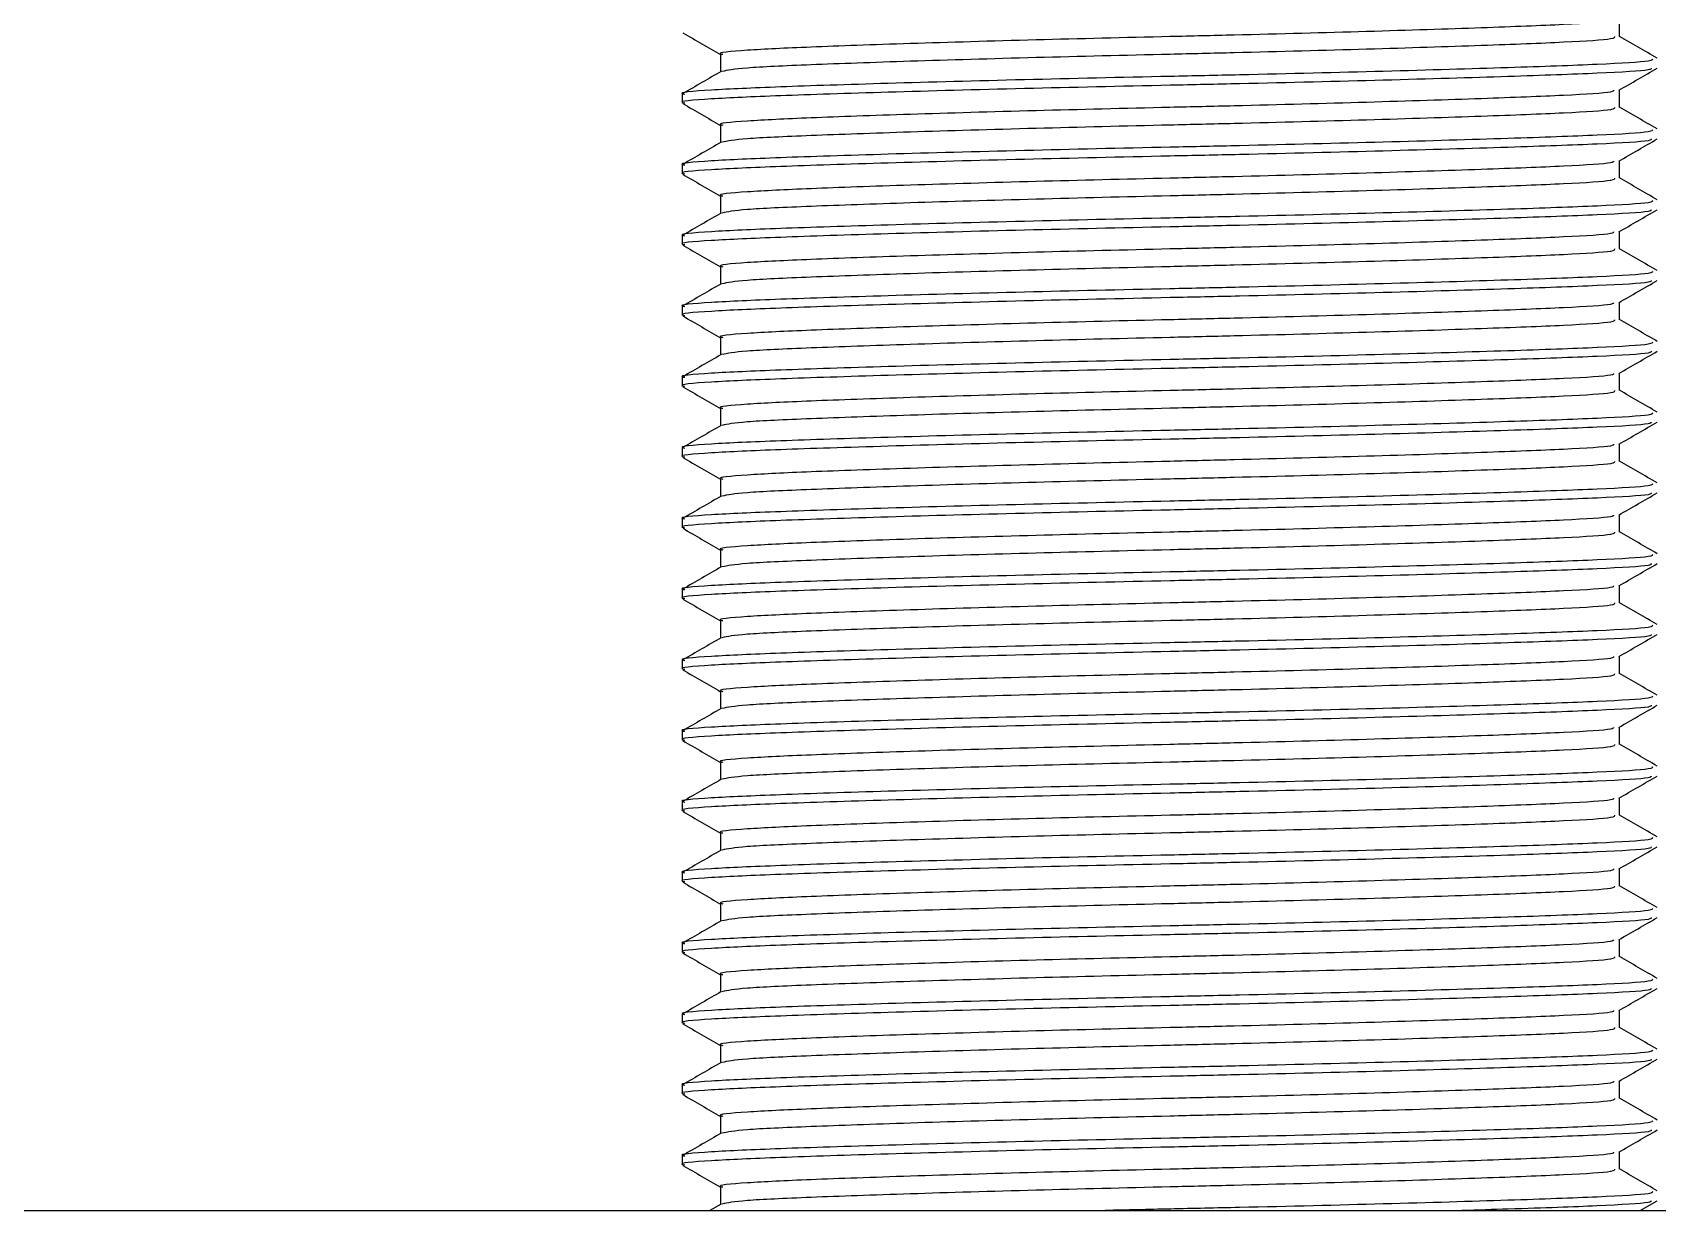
# Model space of a CAD drawing. Header units: millimetres. Extents: x 0 to 594, y 0 to 420.
# Drawn here: x 122.069 to 123.216, y 113.526 to 114.358 of the extents above; entities that cross this region are included whole.
import ezdxf

# ---------------------------------------------------------------- set-up
doc = ezdxf.new("R2010")
doc.units = ezdxf.units.MM
doc.header["$PDSIZE"] = -1
doc.layers.add('COTAS', color=1, linetype='Continuous')

msp = doc.modelspace()

# ---------------------------------------------------------------- linework, layer by layer
at = {"color": 7, "linetype": 'Continuous', "lineweight": 25}
for p, q in [((123.18943, 114.35534), (123.18943, 114.36765)), ((122.55476, 114.34284), (122.55476, 114.33052)), ((122.5277, 114.31471), (122.5277, 114.30846)), ((123.18943, 114.30534), (123.18943, 114.31765)), ((122.55476, 114.29284), (122.55476, 114.28052)), ((123.18943, 114.25534), (123.18943, 114.26765)), ((122.5277, 114.26471), (122.5277, 114.25846)), ((122.55476, 114.24284), (122.55476, 114.23052)), ((122.5277, 114.21471), (122.5277, 114.20846)), ((123.18943, 114.20534), (123.18943, 114.21765)), ((122.55476, 114.19284), (122.55476, 114.18052)), ((122.5277, 114.16471), (122.5277, 114.15846)), ((123.18943, 114.15534), (123.18943, 114.16765)), ((122.55476, 114.14284), (122.55476, 114.13052)), ((123.18943, 114.10534), (123.18943, 114.11765)), ((122.5277, 114.11471), (122.5277, 114.10846)), ((122.55476, 114.09284), (122.55476, 114.08052)), ((122.5277, 114.06471), (122.5277, 114.05846)), ((123.18943, 114.05534), (123.18943, 114.06765)), ((122.55476, 114.04284), (122.55476, 114.03052)), ((122.5277, 114.01471), (122.5277, 114.00846)), ((123.18943, 114.00534), (123.18943, 114.01765)), ((122.55476, 113.99284), (122.55476, 113.98052)), ((123.18943, 113.95534), (123.18943, 113.96765)), ((122.5277, 113.96471), (122.5277, 113.95846)), ((122.55476, 113.94284), (122.55476, 113.93052)), ((122.5277, 113.91471), (122.5277, 113.90846)), ((123.18943, 113.90534), (123.18943, 113.91765)), ((122.55476, 113.89284), (122.55476, 113.88052)), ((122.5277, 113.86471), (122.5277, 113.85846)), ((123.18943, 113.85534), (123.18943, 113.86765)), ((122.55476, 113.84284), (122.55476, 113.83052)), ((122.5277, 113.81471), (122.5277, 113.80846)), ((123.18943, 113.80534), (123.18943, 113.81765)), ((122.55476, 113.79284), (122.55476, 113.78052)), ((122.5277, 113.76471), (122.5277, 113.75846)), ((123.18943, 113.75534), (123.18943, 113.76765)), ((122.55476, 113.74284), (122.55476, 113.73052)), ((122.5277, 113.71471), (122.5277, 113.70846)), ((123.18943, 113.70534), (123.18943, 113.71765)), ((122.55476, 113.69284), (122.55476, 113.68052)), ((122.5277, 113.66471), (122.5277, 113.65846)), ((123.18943, 113.65534), (123.18943, 113.66765)), ((122.55476, 113.64284), (122.55476, 113.63052)), ((122.5277, 113.61471), (122.5277, 113.60846)), ((123.18943, 113.60534), (123.18943, 113.61765)), ((122.55476, 113.59284), (122.55476, 113.58052)), ((123.18943, 113.55534), (123.18943, 113.56765)), ((122.5277, 113.56471), (122.5277, 113.55846)), ((122.55476, 113.54284), (122.55476, 113.53052)), ((123.20417, 113.52617), (123.21611, 113.53307)), ((111.20543, 113.52617), (134.53876, 113.52617)), ((122.55517, 113.53076), (122.54723, 113.52617))]:
    msp.add_line(p, q, dxfattribs=at)
for points, knots in [([(122.52808, 114.35807), (122.53259, 114.35546), (122.54149, 114.35032), (122.55038, 114.34518), (122.55476, 114.34265)], [0, 0, 0, 0, 0.5077092, 1, 1, 1, 1]), ([(123.18515, 114.36742), (123.18516, 114.367), (123.18517, 114.36574), (123.15335, 114.36381), (123.09482, 114.36152), (123.01336, 114.35891), (122.93495, 114.3568), (122.85536, 114.35495), (122.77491, 114.35301), (122.68639, 114.3504), (122.61503, 114.34789), (122.57056, 114.34572), (122.55098, 114.3439), (122.55586, 114.34294), (122.55639, 114.34284)], [0, 0, 0, 0, 0.0483781, 0.1466443, 0.2442055, 0.3453841, 0.4454651, 0.4918942, 0.5898003, 0.6910573, 0.7908961, 0.8874528, 0.987879, 1, 1, 1, 1]), ([(123.18585, 114.35534), (123.18604, 114.35478), (123.18651, 114.35337), (123.1536, 114.35131), (123.09475, 114.34902), (123.01338, 114.34641), (122.93495, 114.3443), (122.85536, 114.34245), (122.77498, 114.34051), (122.68614, 114.3379), (122.61592, 114.33539), (122.56791, 114.33324), (122.55976, 114.33158), (122.55569, 114.33075)], [0, 0, 0, 0, 0.0648024, 0.1630103, 0.2605138, 0.3616325, 0.4616543, 0.5080559, 0.605904, 0.7071011, 0.8068808, 0.9033803, 1, 1, 1, 1]), ([(123.21611, 114.3401), (123.2116, 114.34271), (123.2027, 114.34785), (123.19381, 114.35299), (123.18943, 114.35552)], [0, 0, 0, 0, 0.5077092, 1, 1, 1, 1]), ([(123.21261, 114.33972), (123.21281, 114.33916), (123.21332, 114.33775), (123.17761, 114.33568), (123.11374, 114.33339), (123.02543, 114.33079), (122.9403, 114.32867), (122.85394, 114.32683), (122.76662, 114.32488), (122.67055, 114.32228), (122.59311, 114.31977), (122.54484, 114.31759), (122.52359, 114.31577), (122.52889, 114.31482), (122.52947, 114.31472)], [0, 0, 0, 0, 0.0637552, 0.1604301, 0.2564115, 0.3559511, 0.454411, 0.5000885, 0.5964091, 0.6960258, 0.7942476, 0.8892409, 0.9880404, 1, 1, 1, 1]), ([(123.2119, 114.33307), (123.21191, 114.33264), (123.21196, 114.33137), (123.17736, 114.32943), (123.11381, 114.32714), (123.02541, 114.32454), (122.94031, 114.32242), (122.85394, 114.32058), (122.76662, 114.31863), (122.67055, 114.31603), (122.59311, 114.31352), (122.54484, 114.31134), (122.52359, 114.30952), (122.52889, 114.30857), (122.52946, 114.30847)], [0, 0, 0, 0, 0.0493869, 0.147549, 0.2450072, 0.3460781, 0.4460528, 0.492433, 0.5902355, 0.6913847, 0.7911176, 0.8875724, 0.9878919, 1, 1, 1, 1]), ([(122.55517, 114.33076), (122.55066, 114.32815), (122.54163, 114.32293), (122.53259, 114.31771), (122.52808, 114.3151)], [0, 0, 0, 0, 0.49998186, 1, 1, 1, 1]), ([(123.18902, 114.31741), (123.19353, 114.32002), (123.20257, 114.32524), (123.2116, 114.33046), (123.21611, 114.33307)], [0, 0, 0, 0, 0.49998186, 1, 1, 1, 1]), ([(123.18515, 114.31742), (123.18516, 114.317), (123.18517, 114.31574), (123.15335, 114.31381), (123.09482, 114.31152), (123.01336, 114.30891), (122.93495, 114.3068), (122.85536, 114.30495), (122.77491, 114.30301), (122.68639, 114.3004), (122.61503, 114.29789), (122.57056, 114.29572), (122.55098, 114.2939), (122.55586, 114.29294), (122.55639, 114.29284)], [0, 0, 0, 0, 0.04837814, 0.14664429, 0.24420551, 0.34538411, 0.44546511, 0.49189423, 0.5898003, 0.69105727, 0.79089615, 0.88745277, 0.987879, 1, 1, 1, 1]), ([(122.52808, 114.30807), (122.53259, 114.30546), (122.54149, 114.30032), (122.55038, 114.29518), (122.55476, 114.29265)], [0, 0, 0, 0, 0.5077092, 1, 1, 1, 1]), ([(123.18585, 114.30534), (123.18604, 114.30478), (123.18651, 114.30337), (123.1536, 114.30131), (123.09475, 114.29902), (123.01338, 114.29641), (122.93495, 114.2943), (122.85536, 114.29245), (122.77498, 114.29051), (122.68614, 114.2879), (122.61592, 114.28539), (122.56791, 114.28324), (122.55976, 114.28158), (122.55569, 114.28075)], [0, 0, 0, 0, 0.0648024, 0.1630103, 0.2605138, 0.3616325, 0.4616543, 0.5080559, 0.605904, 0.7071011, 0.8068808, 0.9033803, 1, 1, 1, 1]), ([(123.21611, 114.2901), (123.2116, 114.29271), (123.2027, 114.29785), (123.19381, 114.30299), (123.18943, 114.30552)], [0, 0, 0, 0, 0.5077092, 1, 1, 1, 1]), ([(123.21261, 114.28972), (123.21281, 114.28916), (123.21332, 114.28775), (123.17761, 114.28568), (123.11374, 114.28339), (123.02543, 114.28079), (122.9403, 114.27867), (122.85394, 114.27683), (122.76662, 114.27488), (122.67055, 114.27228), (122.59311, 114.26977), (122.54484, 114.26759), (122.52359, 114.26577), (122.52889, 114.26482), (122.52947, 114.26472)], [0, 0, 0, 0, 0.0637552, 0.1604301, 0.2564115, 0.3559511, 0.454411, 0.5000885, 0.5964091, 0.6960258, 0.7942476, 0.8892409, 0.9880404, 1, 1, 1, 1]), ([(123.2119, 114.28307), (123.21191, 114.28264), (123.21196, 114.28137), (123.17736, 114.27943), (123.11381, 114.27714), (123.02541, 114.27454), (122.94031, 114.27242), (122.85394, 114.27058), (122.76662, 114.26863), (122.67055, 114.26603), (122.59311, 114.26352), (122.54484, 114.26134), (122.52359, 114.25952), (122.52889, 114.25857), (122.52946, 114.25847)], [0, 0, 0, 0, 0.0493869, 0.147549, 0.2450072, 0.3460781, 0.4460528, 0.492433, 0.5902355, 0.6913847, 0.7911176, 0.8875724, 0.9878919, 1, 1, 1, 1]), ([(122.55517, 114.28076), (122.55066, 114.27815), (122.54163, 114.27293), (122.53259, 114.26771), (122.52808, 114.2651)], [0, 0, 0, 0, 0.4999819, 1, 1, 1, 1]), ([(123.18902, 114.26741), (123.19353, 114.27002), (123.20257, 114.27524), (123.2116, 114.28046), (123.21611, 114.28307)], [0, 0, 0, 0, 0.4999819, 1, 1, 1, 1]), ([(123.18515, 114.26742), (123.18516, 114.267), (123.18517, 114.26574), (123.15335, 114.26381), (123.09482, 114.26152), (123.01336, 114.25891), (122.93495, 114.2568), (122.85536, 114.25495), (122.77491, 114.25301), (122.68639, 114.2504), (122.61503, 114.24789), (122.57056, 114.24572), (122.55098, 114.2439), (122.55586, 114.24294), (122.55639, 114.24284)], [0, 0, 0, 0, 0.0483781, 0.1466443, 0.2442055, 0.3453841, 0.4454651, 0.4918942, 0.5898003, 0.6910573, 0.7908961, 0.8874528, 0.987879, 1, 1, 1, 1]), ([(122.52808, 114.25807), (122.53259, 114.25546), (122.54149, 114.25032), (122.55038, 114.24518), (122.55476, 114.24265)], [0, 0, 0, 0, 0.50770921, 1, 1, 1, 1]), ([(123.18585, 114.25534), (123.18604, 114.25478), (123.18651, 114.25337), (123.1536, 114.25131), (123.09475, 114.24902), (123.01338, 114.24641), (122.93495, 114.2443), (122.85536, 114.24245), (122.77498, 114.24051), (122.68614, 114.2379), (122.61592, 114.23539), (122.56791, 114.23324), (122.55976, 114.23158), (122.55569, 114.23075)], [0, 0, 0, 0, 0.0648024, 0.1630103, 0.2605138, 0.3616325, 0.4616543, 0.5080559, 0.605904, 0.7071011, 0.8068808, 0.9033803, 1, 1, 1, 1]), ([(123.21611, 114.2401), (123.2116, 114.24271), (123.2027, 114.24785), (123.19381, 114.25299), (123.18943, 114.25552)], [0, 0, 0, 0, 0.5077092, 1, 1, 1, 1]), ([(123.21261, 114.23972), (123.21281, 114.23916), (123.21332, 114.23775), (123.17761, 114.23568), (123.11374, 114.23339), (123.02543, 114.23079), (122.9403, 114.22867), (122.85394, 114.22683), (122.76662, 114.22488), (122.67055, 114.22228), (122.59311, 114.21977), (122.54484, 114.21759), (122.52359, 114.21577), (122.52889, 114.21482), (122.52947, 114.21472)], [0, 0, 0, 0, 0.0637552, 0.1604301, 0.2564115, 0.3559511, 0.454411, 0.5000885, 0.5964091, 0.6960258, 0.7942476, 0.8892409, 0.9880404, 1, 1, 1, 1]), ([(123.2119, 114.23307), (123.21191, 114.23264), (123.21196, 114.23137), (123.17736, 114.22943), (123.11381, 114.22714), (123.02541, 114.22454), (122.94031, 114.22242), (122.85394, 114.22058), (122.76662, 114.21863), (122.67055, 114.21603), (122.59311, 114.21352), (122.54484, 114.21134), (122.52359, 114.20952), (122.52889, 114.20857), (122.52946, 114.20847)], [0, 0, 0, 0, 0.0493869, 0.147549, 0.2450072, 0.3460781, 0.4460528, 0.492433, 0.5902355, 0.6913847, 0.7911176, 0.8875724, 0.9878919, 1, 1, 1, 1]), ([(123.18902, 114.21741), (123.19353, 114.22002), (123.20257, 114.22524), (123.2116, 114.23046), (123.21611, 114.23307)], [0, 0, 0, 0, 0.4999819, 1, 1, 1, 1]), ([(122.55517, 114.23076), (122.55066, 114.22815), (122.54163, 114.22293), (122.53259, 114.21771), (122.52808, 114.2151)], [0, 0, 0, 0, 0.4999819, 1, 1, 1, 1]), ([(122.52808, 114.20807), (122.53259, 114.20546), (122.54149, 114.20032), (122.55038, 114.19518), (122.55476, 114.19265)], [0, 0, 0, 0, 0.5077092, 1, 1, 1, 1]), ([(123.18515, 114.21742), (123.18516, 114.217), (123.18517, 114.21574), (123.15335, 114.21381), (123.09482, 114.21152), (123.01336, 114.20891), (122.93495, 114.2068), (122.85536, 114.20495), (122.77491, 114.20301), (122.68639, 114.2004), (122.61503, 114.19789), (122.57056, 114.19572), (122.55098, 114.1939), (122.55586, 114.19294), (122.55639, 114.19284)], [0, 0, 0, 0, 0.0483781, 0.1466443, 0.2442055, 0.3453841, 0.4454651, 0.4918942, 0.5898003, 0.6910573, 0.7908961, 0.8874528, 0.987879, 1, 1, 1, 1]), ([(123.18585, 114.20534), (123.18604, 114.20478), (123.18651, 114.20337), (123.1536, 114.20131), (123.09475, 114.19902), (123.01338, 114.19641), (122.93495, 114.1943), (122.85536, 114.19245), (122.77498, 114.19051), (122.68614, 114.1879), (122.61592, 114.18539), (122.56791, 114.18324), (122.55976, 114.18158), (122.55569, 114.18075)], [0, 0, 0, 0, 0.0648024, 0.1630103, 0.2605138, 0.3616325, 0.4616543, 0.5080559, 0.605904, 0.7071011, 0.8068808, 0.9033803, 1, 1, 1, 1]), ([(123.21611, 114.1901), (123.2116, 114.19271), (123.2027, 114.19785), (123.19381, 114.20299), (123.18943, 114.20552)], [0, 0, 0, 0, 0.5077092, 1, 1, 1, 1]), ([(123.21261, 114.18972), (123.21281, 114.18916), (123.21332, 114.18775), (123.17761, 114.18568), (123.11374, 114.18339), (123.02543, 114.18079), (122.9403, 114.17867), (122.85394, 114.17683), (122.76662, 114.17488), (122.67055, 114.17228), (122.59311, 114.16977), (122.54484, 114.16759), (122.52359, 114.16577), (122.52889, 114.16482), (122.52947, 114.16472)], [0, 0, 0, 0, 0.0637552, 0.1604301, 0.2564115, 0.3559511, 0.454411, 0.5000885, 0.5964091, 0.6960258, 0.7942476, 0.8892409, 0.9880404, 1, 1, 1, 1]), ([(123.2119, 114.18307), (123.21191, 114.18264), (123.21196, 114.18137), (123.17736, 114.17943), (123.11381, 114.17714), (123.02541, 114.17454), (122.94031, 114.17242), (122.85394, 114.17058), (122.76662, 114.16863), (122.67055, 114.16603), (122.59311, 114.16352), (122.54484, 114.16134), (122.52359, 114.15952), (122.52889, 114.15857), (122.52946, 114.15847)], [0, 0, 0, 0, 0.0493869, 0.147549, 0.2450072, 0.3460781, 0.4460528, 0.492433, 0.5902355, 0.6913847, 0.7911176, 0.8875724, 0.9878919, 1, 1, 1, 1]), ([(122.55517, 114.18076), (122.55066, 114.17815), (122.54163, 114.17293), (122.53259, 114.16771), (122.52808, 114.1651)], [0, 0, 0, 0, 0.49998186, 1, 1, 1, 1]), ([(123.18902, 114.16741), (123.19353, 114.17002), (123.20257, 114.17524), (123.2116, 114.18046), (123.21611, 114.18307)], [0, 0, 0, 0, 0.4999819, 1, 1, 1, 1]), ([(123.18515, 114.16742), (123.18516, 114.167), (123.18517, 114.16574), (123.15335, 114.16381), (123.09482, 114.16152), (123.01336, 114.15891), (122.93495, 114.1568), (122.85536, 114.15495), (122.77491, 114.15301), (122.68639, 114.1504), (122.61503, 114.14789), (122.57056, 114.14572), (122.55098, 114.1439), (122.55586, 114.14294), (122.55639, 114.14284)], [0, 0, 0, 0, 0.0483781, 0.1466443, 0.2442055, 0.3453841, 0.4454651, 0.4918942, 0.5898003, 0.6910573, 0.7908961, 0.8874528, 0.987879, 1, 1, 1, 1]), ([(122.52808, 114.15807), (122.53259, 114.15546), (122.54149, 114.15032), (122.55038, 114.14518), (122.55476, 114.14265)], [0, 0, 0, 0, 0.5077092, 1, 1, 1, 1]), ([(123.18585, 114.15534), (123.18604, 114.15478), (123.18651, 114.15337), (123.1536, 114.15131), (123.09475, 114.14902), (123.01338, 114.14641), (122.93495, 114.1443), (122.85536, 114.14245), (122.77498, 114.14051), (122.68614, 114.1379), (122.61592, 114.13539), (122.56791, 114.13324), (122.55976, 114.13158), (122.55569, 114.13075)], [0, 0, 0, 0, 0.0648024, 0.1630103, 0.2605138, 0.3616325, 0.4616543, 0.5080559, 0.605904, 0.7071011, 0.8068808, 0.9033803, 1, 1, 1, 1]), ([(123.21611, 114.1401), (123.2116, 114.14271), (123.2027, 114.14785), (123.19381, 114.15299), (123.18943, 114.15552)], [0, 0, 0, 0, 0.50770921, 1, 1, 1, 1]), ([(123.21261, 114.13972), (123.21281, 114.13916), (123.21332, 114.13775), (123.17761, 114.13568), (123.11374, 114.13339), (123.02543, 114.13079), (122.9403, 114.12867), (122.85394, 114.12683), (122.76662, 114.12488), (122.67055, 114.12228), (122.59311, 114.11977), (122.54484, 114.11759), (122.52359, 114.11577), (122.52889, 114.11482), (122.52947, 114.11472)], [0, 0, 0, 0, 0.0637552, 0.1604301, 0.2564115, 0.3559511, 0.454411, 0.5000885, 0.5964091, 0.6960258, 0.7942476, 0.8892409, 0.9880404, 1, 1, 1, 1]), ([(123.2119, 114.13307), (123.21191, 114.13264), (123.21196, 114.13137), (123.17736, 114.12943), (123.11381, 114.12714), (123.02541, 114.12454), (122.94031, 114.12242), (122.85394, 114.12058), (122.76662, 114.11863), (122.67055, 114.11603), (122.59311, 114.11352), (122.54484, 114.11134), (122.52359, 114.10952), (122.52889, 114.10857), (122.52946, 114.10847)], [0, 0, 0, 0, 0.0493869, 0.147549, 0.2450072, 0.3460781, 0.4460528, 0.492433, 0.5902355, 0.6913847, 0.7911176, 0.8875724, 0.9878919, 1, 1, 1, 1]), ([(122.55517, 114.13076), (122.55066, 114.12815), (122.54163, 114.12293), (122.53259, 114.11771), (122.52808, 114.1151)], [0, 0, 0, 0, 0.4999819, 1, 1, 1, 1]), ([(123.18902, 114.11741), (123.19353, 114.12002), (123.20257, 114.12524), (123.2116, 114.13046), (123.21611, 114.13307)], [0, 0, 0, 0, 0.4999819, 1, 1, 1, 1]), ([(123.18515, 114.11742), (123.18516, 114.117), (123.18517, 114.11574), (123.15335, 114.11381), (123.09482, 114.11152), (123.01336, 114.10891), (122.93495, 114.1068), (122.85536, 114.10495), (122.77491, 114.10301), (122.68639, 114.1004), (122.61503, 114.09789), (122.57056, 114.09572), (122.55098, 114.0939), (122.55586, 114.09294), (122.55639, 114.09284)], [0, 0, 0, 0, 0.0483781, 0.1466443, 0.2442055, 0.3453841, 0.4454651, 0.4918942, 0.5898003, 0.6910573, 0.7908961, 0.8874528, 0.987879, 1, 1, 1, 1]), ([(122.52808, 114.10807), (122.53259, 114.10546), (122.54149, 114.10032), (122.55038, 114.09518), (122.55476, 114.09265)], [0, 0, 0, 0, 0.5077092, 1, 1, 1, 1]), ([(123.18585, 114.10534), (123.18604, 114.10478), (123.18651, 114.10337), (123.1536, 114.10131), (123.09475, 114.09902), (123.01338, 114.09641), (122.93495, 114.0943), (122.85536, 114.09245), (122.77498, 114.09051), (122.68614, 114.0879), (122.61592, 114.08539), (122.56791, 114.08324), (122.55976, 114.08158), (122.55569, 114.08075)], [0, 0, 0, 0, 0.0648024, 0.1630103, 0.2605138, 0.3616325, 0.4616543, 0.5080559, 0.605904, 0.7071011, 0.8068808, 0.9033803, 1, 1, 1, 1]), ([(123.21611, 114.0901), (123.2116, 114.09271), (123.2027, 114.09785), (123.19381, 114.10299), (123.18943, 114.10552)], [0, 0, 0, 0, 0.50770921, 1, 1, 1, 1]), ([(123.21261, 114.08972), (123.21281, 114.08916), (123.21332, 114.08775), (123.17761, 114.08568), (123.11374, 114.08339), (123.02543, 114.08079), (122.9403, 114.07867), (122.85394, 114.07683), (122.76662, 114.07488), (122.67055, 114.07228), (122.59311, 114.06977), (122.54484, 114.06759), (122.52359, 114.06577), (122.52889, 114.06482), (122.52947, 114.06472)], [0, 0, 0, 0, 0.0637552, 0.1604301, 0.2564115, 0.3559511, 0.454411, 0.5000885, 0.5964091, 0.6960258, 0.7942476, 0.8892409, 0.9880404, 1, 1, 1, 1]), ([(123.2119, 114.08307), (123.21191, 114.08264), (123.21196, 114.08137), (123.17736, 114.07943), (123.11381, 114.07714), (123.02541, 114.07454), (122.94031, 114.07242), (122.85394, 114.07058), (122.76662, 114.06863), (122.67055, 114.06603), (122.59311, 114.06352), (122.54484, 114.06134), (122.52359, 114.05952), (122.52889, 114.05857), (122.52946, 114.05847)], [0, 0, 0, 0, 0.0493869, 0.147549, 0.2450072, 0.3460781, 0.4460528, 0.492433, 0.5902355, 0.6913847, 0.7911176, 0.8875724, 0.9878919, 1, 1, 1, 1]), ([(123.18902, 114.06741), (123.19353, 114.07002), (123.20257, 114.07524), (123.2116, 114.08046), (123.21611, 114.08307)], [0, 0, 0, 0, 0.4999819, 1, 1, 1, 1]), ([(122.55517, 114.08076), (122.55066, 114.07815), (122.54163, 114.07293), (122.53259, 114.06771), (122.52808, 114.0651)], [0, 0, 0, 0, 0.4999819, 1, 1, 1, 1]), ([(123.18515, 114.06742), (123.18516, 114.067), (123.18517, 114.06574), (123.15335, 114.06381), (123.09482, 114.06152), (123.01336, 114.05891), (122.93495, 114.0568), (122.85536, 114.05495), (122.77491, 114.05301), (122.68639, 114.0504), (122.61503, 114.04789), (122.57056, 114.04572), (122.55098, 114.0439), (122.55586, 114.04294), (122.55639, 114.04284)], [0, 0, 0, 0, 0.0483781, 0.1466443, 0.2442055, 0.3453841, 0.4454651, 0.4918942, 0.5898003, 0.6910573, 0.7908961, 0.8874528, 0.987879, 1, 1, 1, 1]), ([(122.52808, 114.05807), (122.53259, 114.05546), (122.54149, 114.05032), (122.55038, 114.04518), (122.55476, 114.04265)], [0, 0, 0, 0, 0.5077092, 1, 1, 1, 1]), ([(123.18585, 114.05534), (123.18604, 114.05478), (123.18651, 114.05337), (123.1536, 114.05131), (123.09475, 114.04902), (123.01338, 114.04641), (122.93495, 114.0443), (122.85536, 114.04245), (122.77498, 114.04051), (122.68614, 114.0379), (122.61592, 114.03539), (122.56791, 114.03324), (122.55976, 114.03158), (122.55569, 114.03075)], [0, 0, 0, 0, 0.0648024, 0.1630103, 0.2605138, 0.3616325, 0.4616543, 0.5080559, 0.605904, 0.7071011, 0.8068808, 0.9033803, 1, 1, 1, 1]), ([(123.21611, 114.0401), (123.2116, 114.04271), (123.2027, 114.04785), (123.19381, 114.05299), (123.18943, 114.05552)], [0, 0, 0, 0, 0.5077092, 1, 1, 1, 1]), ([(123.21261, 114.03972), (123.21281, 114.03916), (123.21332, 114.03775), (123.17761, 114.03568), (123.11374, 114.03339), (123.02543, 114.03079), (122.9403, 114.02867), (122.85394, 114.02683), (122.76662, 114.02488), (122.67055, 114.02228), (122.59311, 114.01977), (122.54484, 114.01759), (122.52359, 114.01577), (122.52889, 114.01482), (122.52947, 114.01472)], [0, 0, 0, 0, 0.0637552, 0.1604301, 0.2564115, 0.3559511, 0.454411, 0.5000885, 0.5964091, 0.6960258, 0.7942476, 0.8892409, 0.9880404, 1, 1, 1, 1]), ([(123.2119, 114.03307), (123.21191, 114.03264), (123.21196, 114.03137), (123.17736, 114.02943), (123.11381, 114.02714), (123.02541, 114.02454), (122.94031, 114.02242), (122.85394, 114.02058), (122.76662, 114.01863), (122.67055, 114.01603), (122.59311, 114.01352), (122.54484, 114.01134), (122.52359, 114.00952), (122.52889, 114.00857), (122.52946, 114.00847)], [0, 0, 0, 0, 0.0493869, 0.147549, 0.2450072, 0.3460781, 0.4460528, 0.492433, 0.5902355, 0.6913847, 0.7911176, 0.8875724, 0.9878919, 1, 1, 1, 1]), ([(122.55517, 114.03076), (122.55066, 114.02815), (122.54163, 114.02293), (122.53259, 114.01771), (122.52808, 114.0151)], [0, 0, 0, 0, 0.4999819, 1, 1, 1, 1]), ([(123.18902, 114.01741), (123.19353, 114.02002), (123.20257, 114.02524), (123.2116, 114.03046), (123.21611, 114.03307)], [0, 0, 0, 0, 0.4999819, 1, 1, 1, 1]), ([(123.18515, 114.01742), (123.18516, 114.017), (123.18517, 114.01574), (123.15335, 114.01381), (123.09482, 114.01152), (123.01336, 114.00891), (122.93495, 114.0068), (122.85536, 114.00495), (122.77491, 114.00301), (122.68639, 114.0004), (122.61503, 113.99789), (122.57056, 113.99572), (122.55098, 113.9939), (122.55586, 113.99294), (122.55639, 113.99284)], [0, 0, 0, 0, 0.0483781, 0.1466443, 0.2442055, 0.3453841, 0.4454651, 0.4918942, 0.5898003, 0.6910573, 0.7908961, 0.8874528, 0.987879, 1, 1, 1, 1]), ([(122.52808, 114.00807), (122.53259, 114.00546), (122.54149, 114.00032), (122.55038, 113.99518), (122.55476, 113.99265)], [0, 0, 0, 0, 0.50770921, 1, 1, 1, 1]), ([(123.18585, 114.00534), (123.18604, 114.00478), (123.18651, 114.00337), (123.1536, 114.00131), (123.09475, 113.99902), (123.01338, 113.99641), (122.93495, 113.9943), (122.85536, 113.99245), (122.77498, 113.99051), (122.68614, 113.9879), (122.61592, 113.98539), (122.56791, 113.98324), (122.55976, 113.98158), (122.55569, 113.98075)], [0, 0, 0, 0, 0.0648024, 0.1630103, 0.2605138, 0.3616325, 0.4616543, 0.5080559, 0.605904, 0.7071011, 0.8068808, 0.9033803, 1, 1, 1, 1]), ([(123.21611, 113.9901), (123.2116, 113.99271), (123.2027, 113.99785), (123.19381, 114.00299), (123.18943, 114.00552)], [0, 0, 0, 0, 0.5077092, 1, 1, 1, 1]), ([(123.21261, 113.98972), (123.21281, 113.98916), (123.21332, 113.98775), (123.17761, 113.98568), (123.11374, 113.98339), (123.02543, 113.98079), (122.9403, 113.97867), (122.85394, 113.97683), (122.76662, 113.97488), (122.67055, 113.97228), (122.59311, 113.96977), (122.54484, 113.96759), (122.52359, 113.96577), (122.52889, 113.96482), (122.52947, 113.96472)], [0, 0, 0, 0, 0.0637552, 0.1604301, 0.2564115, 0.3559511, 0.454411, 0.5000885, 0.5964091, 0.6960258, 0.7942476, 0.8892409, 0.9880404, 1, 1, 1, 1]), ([(123.2119, 113.98307), (123.21191, 113.98264), (123.21196, 113.98137), (123.17736, 113.97943), (123.11381, 113.97714), (123.02541, 113.97454), (122.94031, 113.97242), (122.85394, 113.97058), (122.76662, 113.96863), (122.67055, 113.96603), (122.59311, 113.96352), (122.54484, 113.96134), (122.52359, 113.95952), (122.52889, 113.95857), (122.52946, 113.95847)], [0, 0, 0, 0, 0.0493869, 0.147549, 0.2450072, 0.3460781, 0.4460528, 0.492433, 0.5902355, 0.6913847, 0.7911176, 0.8875724, 0.9878919, 1, 1, 1, 1]), ([(122.55517, 113.98076), (122.55066, 113.97815), (122.54163, 113.97293), (122.53259, 113.96771), (122.52808, 113.9651)], [0, 0, 0, 0, 0.4999819, 1, 1, 1, 1]), ([(123.18902, 113.96741), (123.19353, 113.97002), (123.20257, 113.97524), (123.2116, 113.98046), (123.21611, 113.98307)], [0, 0, 0, 0, 0.4999819, 1, 1, 1, 1]), ([(123.18515, 113.96742), (123.18516, 113.967), (123.18517, 113.96574), (123.15335, 113.96381), (123.09482, 113.96152), (123.01336, 113.95891), (122.93495, 113.9568), (122.85536, 113.95495), (122.77491, 113.95301), (122.68639, 113.9504), (122.61503, 113.94789), (122.57056, 113.94572), (122.55098, 113.9439), (122.55586, 113.94294), (122.55639, 113.94284)], [0, 0, 0, 0, 0.0483781, 0.1466443, 0.2442055, 0.3453841, 0.4454651, 0.4918942, 0.5898003, 0.6910573, 0.7908961, 0.8874528, 0.987879, 1, 1, 1, 1]), ([(122.52808, 113.95807), (122.53259, 113.95546), (122.54149, 113.95032), (122.55038, 113.94518), (122.55476, 113.94265)], [0, 0, 0, 0, 0.5077092, 1, 1, 1, 1]), ([(123.18585, 113.95534), (123.18604, 113.95478), (123.18651, 113.95337), (123.1536, 113.95131), (123.09475, 113.94902), (123.01338, 113.94641), (122.93495, 113.9443), (122.85536, 113.94245), (122.77498, 113.94051), (122.68614, 113.9379), (122.61592, 113.93539), (122.56791, 113.93324), (122.55976, 113.93158), (122.55569, 113.93075)], [0, 0, 0, 0, 0.06480236, 0.16301034, 0.26051381, 0.36163252, 0.46165428, 0.50805591, 0.60590403, 0.70710107, 0.80688085, 0.90338031, 1, 1, 1, 1]), ([(123.21611, 113.9401), (123.2116, 113.94271), (123.2027, 113.94785), (123.19381, 113.95299), (123.18943, 113.95552)], [0, 0, 0, 0, 0.5077092, 1, 1, 1, 1]), ([(123.21261, 113.93972), (123.21281, 113.93916), (123.21332, 113.93775), (123.17761, 113.93568), (123.11374, 113.93339), (123.02543, 113.93079), (122.9403, 113.92867), (122.85394, 113.92683), (122.76662, 113.92488), (122.67055, 113.92228), (122.59311, 113.91977), (122.54484, 113.91759), (122.52359, 113.91577), (122.52889, 113.91482), (122.52947, 113.91472)], [0, 0, 0, 0, 0.0637552, 0.1604301, 0.2564115, 0.3559511, 0.454411, 0.5000885, 0.5964091, 0.6960258, 0.7942476, 0.8892409, 0.9880404, 1, 1, 1, 1]), ([(123.2119, 113.93307), (123.21191, 113.93264), (123.21196, 113.93137), (123.17736, 113.92943), (123.11381, 113.92714), (123.02541, 113.92454), (122.94031, 113.92242), (122.85394, 113.92058), (122.76662, 113.91863), (122.67055, 113.91603), (122.59311, 113.91352), (122.54484, 113.91134), (122.52359, 113.90952), (122.52889, 113.90857), (122.52946, 113.90847)], [0, 0, 0, 0, 0.0493869, 0.147549, 0.2450072, 0.3460781, 0.4460528, 0.492433, 0.5902355, 0.6913847, 0.7911176, 0.8875724, 0.9878919, 1, 1, 1, 1]), ([(123.18902, 113.91741), (123.19353, 113.92002), (123.20257, 113.92524), (123.2116, 113.93046), (123.21611, 113.93307)], [0, 0, 0, 0, 0.4999819, 1, 1, 1, 1]), ([(122.55517, 113.93076), (122.55066, 113.92815), (122.54163, 113.92293), (122.53259, 113.91771), (122.52808, 113.9151)], [0, 0, 0, 0, 0.4999819, 1, 1, 1, 1]), ([(123.18515, 113.91742), (123.18516, 113.917), (123.18517, 113.91574), (123.15335, 113.91381), (123.09482, 113.91152), (123.01336, 113.90891), (122.93495, 113.9068), (122.85536, 113.90495), (122.77491, 113.90301), (122.68639, 113.9004), (122.61503, 113.89789), (122.57056, 113.89572), (122.55098, 113.8939), (122.55586, 113.89294), (122.55639, 113.89284)], [0, 0, 0, 0, 0.0483781, 0.1466443, 0.2442055, 0.3453841, 0.4454651, 0.4918942, 0.5898003, 0.6910573, 0.7908961, 0.8874528, 0.987879, 1, 1, 1, 1]), ([(122.52808, 113.90807), (122.53259, 113.90546), (122.54149, 113.90032), (122.55038, 113.89518), (122.55476, 113.89265)], [0, 0, 0, 0, 0.50770921, 1, 1, 1, 1]), ([(123.18585, 113.90534), (123.18604, 113.90478), (123.18651, 113.90337), (123.1536, 113.90131), (123.09475, 113.89902), (123.01338, 113.89641), (122.93495, 113.8943), (122.85536, 113.89245), (122.77498, 113.89051), (122.68614, 113.8879), (122.61592, 113.88539), (122.56791, 113.88324), (122.55976, 113.88158), (122.55569, 113.88075)], [0, 0, 0, 0, 0.0648024, 0.1630103, 0.2605138, 0.3616325, 0.4616543, 0.5080559, 0.605904, 0.7071011, 0.8068808, 0.9033803, 1, 1, 1, 1]), ([(123.21611, 113.8901), (123.2116, 113.89271), (123.2027, 113.89785), (123.19381, 113.90299), (123.18943, 113.90552)], [0, 0, 0, 0, 0.5077092, 1, 1, 1, 1]), ([(123.21261, 113.88972), (123.21281, 113.88916), (123.21332, 113.88775), (123.17761, 113.88568), (123.11374, 113.88339), (123.02543, 113.88079), (122.9403, 113.87867), (122.85394, 113.87683), (122.76662, 113.87488), (122.67055, 113.87228), (122.59311, 113.86977), (122.54484, 113.86759), (122.52359, 113.86577), (122.52889, 113.86482), (122.52947, 113.86472)], [0, 0, 0, 0, 0.0637552, 0.1604301, 0.2564115, 0.3559511, 0.454411, 0.5000885, 0.5964091, 0.6960258, 0.7942476, 0.8892409, 0.9880404, 1, 1, 1, 1]), ([(123.2119, 113.88307), (123.21191, 113.88264), (123.21196, 113.88137), (123.17736, 113.87943), (123.11381, 113.87714), (123.02541, 113.87454), (122.94031, 113.87242), (122.85394, 113.87058), (122.76662, 113.86863), (122.67055, 113.86603), (122.59311, 113.86352), (122.54484, 113.86134), (122.52359, 113.85952), (122.52889, 113.85857), (122.52946, 113.85847)], [0, 0, 0, 0, 0.0493869, 0.147549, 0.2450072, 0.3460781, 0.4460528, 0.492433, 0.5902355, 0.6913847, 0.7911176, 0.8875724, 0.9878919, 1, 1, 1, 1]), ([(122.55517, 113.88076), (122.55066, 113.87815), (122.54163, 113.87293), (122.53259, 113.86771), (122.52808, 113.8651)], [0, 0, 0, 0, 0.4999819, 1, 1, 1, 1]), ([(123.18902, 113.86741), (123.19353, 113.87002), (123.20257, 113.87524), (123.2116, 113.88046), (123.21611, 113.88307)], [0, 0, 0, 0, 0.4999819, 1, 1, 1, 1]), ([(123.18515, 113.86742), (123.18516, 113.867), (123.18517, 113.86574), (123.15335, 113.86381), (123.09482, 113.86152), (123.01336, 113.85891), (122.93495, 113.8568), (122.85536, 113.85495), (122.77491, 113.85301), (122.68639, 113.8504), (122.61503, 113.84789), (122.57056, 113.84572), (122.55098, 113.8439), (122.55586, 113.84294), (122.55639, 113.84284)], [0, 0, 0, 0, 0.0483781, 0.1466443, 0.2442055, 0.3453841, 0.4454651, 0.4918942, 0.5898003, 0.6910573, 0.7908961, 0.8874528, 0.987879, 1, 1, 1, 1]), ([(122.52808, 113.85807), (122.53259, 113.85546), (122.54149, 113.85032), (122.55038, 113.84518), (122.55476, 113.84265)], [0, 0, 0, 0, 0.5077092, 1, 1, 1, 1]), ([(123.18585, 113.85534), (123.18604, 113.85478), (123.18651, 113.85337), (123.1536, 113.85131), (123.09475, 113.84902), (123.01338, 113.84641), (122.93495, 113.8443), (122.85536, 113.84245), (122.77498, 113.84051), (122.68614, 113.8379), (122.61592, 113.83539), (122.56791, 113.83324), (122.55976, 113.83158), (122.55569, 113.83075)], [0, 0, 0, 0, 0.06480236, 0.16301034, 0.26051381, 0.36163252, 0.46165428, 0.50805591, 0.60590403, 0.70710107, 0.80688085, 0.90338031, 1, 1, 1, 1]), ([(123.21611, 113.8401), (123.2116, 113.84271), (123.2027, 113.84785), (123.19381, 113.85299), (123.18943, 113.85552)], [0, 0, 0, 0, 0.50770921, 1, 1, 1, 1]), ([(123.21261, 113.83972), (123.21281, 113.83916), (123.21332, 113.83775), (123.17761, 113.83568), (123.11374, 113.83339), (123.02543, 113.83079), (122.9403, 113.82867), (122.85394, 113.82683), (122.76662, 113.82488), (122.67055, 113.82228), (122.59311, 113.81977), (122.54484, 113.81759), (122.52359, 113.81577), (122.52889, 113.81482), (122.52947, 113.81472)], [0, 0, 0, 0, 0.0637552, 0.1604301, 0.2564115, 0.3559511, 0.454411, 0.5000885, 0.5964091, 0.6960258, 0.7942476, 0.8892409, 0.9880404, 1, 1, 1, 1]), ([(123.2119, 113.83307), (123.21191, 113.83264), (123.21196, 113.83137), (123.17736, 113.82943), (123.11381, 113.82714), (123.02541, 113.82454), (122.94031, 113.82242), (122.85394, 113.82058), (122.76662, 113.81863), (122.67055, 113.81603), (122.59311, 113.81352), (122.54484, 113.81134), (122.52359, 113.80952), (122.52889, 113.80857), (122.52946, 113.80847)], [0, 0, 0, 0, 0.0493869, 0.147549, 0.2450072, 0.3460781, 0.4460528, 0.492433, 0.5902355, 0.6913847, 0.7911176, 0.8875724, 0.9878919, 1, 1, 1, 1]), ([(122.55517, 113.83076), (122.55066, 113.82815), (122.54163, 113.82293), (122.53259, 113.81771), (122.52808, 113.8151)], [0, 0, 0, 0, 0.4999819, 1, 1, 1, 1]), ([(123.18902, 113.81741), (123.19353, 113.82002), (123.20257, 113.82524), (123.2116, 113.83046), (123.21611, 113.83307)], [0, 0, 0, 0, 0.4999819, 1, 1, 1, 1]), ([(122.52808, 113.80807), (122.53259, 113.80546), (122.54149, 113.80032), (122.55038, 113.79518), (122.55476, 113.79265)], [0, 0, 0, 0, 0.5077092, 1, 1, 1, 1]), ([(123.18515, 113.81742), (123.18516, 113.817), (123.18517, 113.81574), (123.15335, 113.81381), (123.09482, 113.81152), (123.01336, 113.80891), (122.93495, 113.8068), (122.85536, 113.80495), (122.77491, 113.80301), (122.68639, 113.8004), (122.61503, 113.79789), (122.57056, 113.79572), (122.55098, 113.7939), (122.55586, 113.79294), (122.55639, 113.79284)], [0, 0, 0, 0, 0.0483781, 0.1466443, 0.2442055, 0.3453841, 0.4454651, 0.4918942, 0.5898003, 0.6910573, 0.7908961, 0.8874528, 0.987879, 1, 1, 1, 1]), ([(123.18585, 113.80534), (123.18604, 113.80478), (123.18651, 113.80337), (123.1536, 113.80131), (123.09475, 113.79902), (123.01338, 113.79641), (122.93495, 113.7943), (122.85536, 113.79245), (122.77498, 113.79051), (122.68614, 113.7879), (122.61592, 113.78539), (122.56791, 113.78324), (122.55976, 113.78158), (122.55569, 113.78075)], [0, 0, 0, 0, 0.0648024, 0.1630103, 0.2605138, 0.3616325, 0.4616543, 0.5080559, 0.605904, 0.7071011, 0.8068808, 0.9033803, 1, 1, 1, 1]), ([(123.21611, 113.7901), (123.2116, 113.79271), (123.2027, 113.79785), (123.19381, 113.80299), (123.18943, 113.80552)], [0, 0, 0, 0, 0.5077092, 1, 1, 1, 1]), ([(123.21261, 113.78972), (123.21281, 113.78916), (123.21332, 113.78775), (123.17761, 113.78568), (123.11374, 113.78339), (123.02543, 113.78079), (122.9403, 113.77867), (122.85394, 113.77683), (122.76662, 113.77488), (122.67055, 113.77228), (122.59311, 113.76977), (122.54484, 113.76759), (122.52359, 113.76577), (122.52889, 113.76482), (122.52947, 113.76472)], [0, 0, 0, 0, 0.0637552, 0.1604301, 0.2564115, 0.3559511, 0.454411, 0.5000885, 0.5964091, 0.6960258, 0.7942476, 0.8892409, 0.9880404, 1, 1, 1, 1]), ([(123.2119, 113.78307), (123.21191, 113.78264), (123.21196, 113.78137), (123.17736, 113.77943), (123.11381, 113.77714), (123.02541, 113.77454), (122.94031, 113.77242), (122.85394, 113.77058), (122.76662, 113.76863), (122.67055, 113.76603), (122.59311, 113.76352), (122.54484, 113.76134), (122.52359, 113.75952), (122.52889, 113.75857), (122.52946, 113.75847)], [0, 0, 0, 0, 0.0493869, 0.147549, 0.2450072, 0.3460781, 0.4460528, 0.492433, 0.5902355, 0.6913847, 0.7911176, 0.8875724, 0.9878919, 1, 1, 1, 1]), ([(122.55517, 113.78076), (122.55066, 113.77815), (122.54163, 113.77293), (122.53259, 113.76771), (122.52808, 113.7651)], [0, 0, 0, 0, 0.49998186, 1, 1, 1, 1]), ([(123.18902, 113.76741), (123.19353, 113.77002), (123.20257, 113.77524), (123.2116, 113.78046), (123.21611, 113.78307)], [0, 0, 0, 0, 0.4999819, 1, 1, 1, 1]), ([(123.18515, 113.76742), (123.18516, 113.767), (123.18517, 113.76574), (123.15335, 113.76381), (123.09482, 113.76152), (123.01336, 113.75891), (122.93495, 113.7568), (122.85536, 113.75495), (122.77491, 113.75301), (122.68639, 113.7504), (122.61503, 113.74789), (122.57056, 113.74572), (122.55098, 113.7439), (122.55586, 113.74294), (122.55639, 113.74284)], [0, 0, 0, 0, 0.0483781, 0.1466443, 0.2442055, 0.3453841, 0.4454651, 0.4918942, 0.5898003, 0.6910573, 0.7908961, 0.8874528, 0.987879, 1, 1, 1, 1]), ([(122.52808, 113.75807), (122.53259, 113.75546), (122.54149, 113.75032), (122.55038, 113.74518), (122.55476, 113.74265)], [0, 0, 0, 0, 0.5077092, 1, 1, 1, 1]), ([(123.18585, 113.75534), (123.18604, 113.75478), (123.18651, 113.75337), (123.1536, 113.75131), (123.09475, 113.74902), (123.01338, 113.74641), (122.93495, 113.7443), (122.85536, 113.74245), (122.77498, 113.74051), (122.68614, 113.7379), (122.61592, 113.73539), (122.56791, 113.73324), (122.55976, 113.73158), (122.55569, 113.73075)], [0, 0, 0, 0, 0.06480236, 0.16301034, 0.26051381, 0.36163252, 0.46165428, 0.50805591, 0.60590403, 0.70710107, 0.80688085, 0.90338031, 1, 1, 1, 1]), ([(123.21611, 113.7401), (123.2116, 113.74271), (123.2027, 113.74785), (123.19381, 113.75299), (123.18943, 113.75552)], [0, 0, 0, 0, 0.50770921, 1, 1, 1, 1]), ([(123.21261, 113.73972), (123.21281, 113.73916), (123.21332, 113.73775), (123.17761, 113.73568), (123.11374, 113.73339), (123.02543, 113.73079), (122.9403, 113.72867), (122.85394, 113.72683), (122.76662, 113.72488), (122.67055, 113.72228), (122.59311, 113.71977), (122.54484, 113.71759), (122.52359, 113.71577), (122.52889, 113.71482), (122.52947, 113.71472)], [0, 0, 0, 0, 0.0637552, 0.1604301, 0.2564115, 0.3559511, 0.454411, 0.5000885, 0.5964091, 0.6960258, 0.7942476, 0.8892409, 0.9880404, 1, 1, 1, 1]), ([(123.2119, 113.73307), (123.21191, 113.73264), (123.21196, 113.73137), (123.17736, 113.72943), (123.11381, 113.72714), (123.02541, 113.72454), (122.94031, 113.72242), (122.85394, 113.72058), (122.76662, 113.71863), (122.67055, 113.71603), (122.59311, 113.71352), (122.54484, 113.71134), (122.52359, 113.70952), (122.52889, 113.70857), (122.52946, 113.70847)], [0, 0, 0, 0, 0.0493869, 0.147549, 0.2450072, 0.3460781, 0.4460528, 0.492433, 0.5902355, 0.6913847, 0.7911176, 0.8875724, 0.9878919, 1, 1, 1, 1]), ([(122.55517, 113.73076), (122.55066, 113.72815), (122.54163, 113.72293), (122.53259, 113.71771), (122.52808, 113.7151)], [0, 0, 0, 0, 0.4999819, 1, 1, 1, 1]), ([(123.18902, 113.71741), (123.19353, 113.72002), (123.20257, 113.72524), (123.2116, 113.73046), (123.21611, 113.73307)], [0, 0, 0, 0, 0.49998186, 1, 1, 1, 1]), ([(123.18515, 113.71742), (123.18516, 113.717), (123.18517, 113.71574), (123.15335, 113.71381), (123.09482, 113.71152), (123.01336, 113.70891), (122.93495, 113.7068), (122.85536, 113.70495), (122.77491, 113.70301), (122.68639, 113.7004), (122.61503, 113.69789), (122.57056, 113.69572), (122.55098, 113.6939), (122.55586, 113.69294), (122.55639, 113.69284)], [0, 0, 0, 0, 0.0483781, 0.1466443, 0.2442055, 0.3453841, 0.4454651, 0.4918942, 0.5898003, 0.6910573, 0.7908961, 0.8874528, 0.987879, 1, 1, 1, 1]), ([(122.52808, 113.70807), (122.53259, 113.70546), (122.54149, 113.70032), (122.55038, 113.69518), (122.55476, 113.69265)], [0, 0, 0, 0, 0.5077092, 1, 1, 1, 1]), ([(123.18585, 113.70534), (123.18604, 113.70478), (123.18651, 113.70337), (123.1536, 113.70131), (123.09475, 113.69902), (123.01338, 113.69641), (122.93495, 113.6943), (122.85536, 113.69245), (122.77498, 113.69051), (122.68614, 113.6879), (122.61592, 113.68539), (122.56791, 113.68324), (122.55976, 113.68158), (122.55569, 113.68075)], [0, 0, 0, 0, 0.0648024, 0.1630103, 0.2605138, 0.3616325, 0.4616543, 0.5080559, 0.605904, 0.7071011, 0.8068808, 0.9033803, 1, 1, 1, 1]), ([(123.21611, 113.6901), (123.2116, 113.69271), (123.2027, 113.69785), (123.19381, 113.70299), (123.18943, 113.70552)], [0, 0, 0, 0, 0.5077092, 1, 1, 1, 1]), ([(123.21261, 113.68972), (123.21281, 113.68916), (123.21332, 113.68775), (123.17761, 113.68568), (123.11374, 113.68339), (123.02543, 113.68079), (122.9403, 113.67867), (122.85394, 113.67683), (122.76662, 113.67488), (122.67055, 113.67228), (122.59311, 113.66977), (122.54484, 113.66759), (122.52359, 113.66577), (122.52889, 113.66482), (122.52947, 113.66472)], [0, 0, 0, 0, 0.0637552, 0.1604301, 0.2564115, 0.3559511, 0.454411, 0.5000885, 0.5964091, 0.6960258, 0.7942476, 0.8892409, 0.9880404, 1, 1, 1, 1]), ([(123.2119, 113.68307), (123.21191, 113.68264), (123.21196, 113.68137), (123.17736, 113.67943), (123.11381, 113.67714), (123.02541, 113.67454), (122.94031, 113.67242), (122.85394, 113.67058), (122.76662, 113.66863), (122.67055, 113.66603), (122.59311, 113.66352), (122.54484, 113.66134), (122.52359, 113.65952), (122.52889, 113.65857), (122.52946, 113.65847)], [0, 0, 0, 0, 0.0493869, 0.147549, 0.2450072, 0.3460781, 0.4460528, 0.492433, 0.5902355, 0.6913847, 0.7911176, 0.8875724, 0.9878919, 1, 1, 1, 1]), ([(122.55517, 113.68076), (122.55066, 113.67815), (122.54163, 113.67293), (122.53259, 113.66771), (122.52808, 113.6651)], [0, 0, 0, 0, 0.4999819, 1, 1, 1, 1]), ([(123.18902, 113.66741), (123.19353, 113.67002), (123.20257, 113.67524), (123.2116, 113.68046), (123.21611, 113.68307)], [0, 0, 0, 0, 0.49998186, 1, 1, 1, 1]), ([(122.52808, 113.65807), (122.53259, 113.65546), (122.54149, 113.65032), (122.55038, 113.64518), (122.55476, 113.64265)], [0, 0, 0, 0, 0.50770921, 1, 1, 1, 1]), ([(123.18515, 113.66742), (123.18516, 113.667), (123.18517, 113.66574), (123.15335, 113.66381), (123.09482, 113.66152), (123.01336, 113.65891), (122.93495, 113.6568), (122.85536, 113.65495), (122.77491, 113.65301), (122.68639, 113.6504), (122.61503, 113.64789), (122.57056, 113.64572), (122.55098, 113.6439), (122.55586, 113.64294), (122.55639, 113.64284)], [0, 0, 0, 0, 0.0483781, 0.1466443, 0.2442055, 0.3453841, 0.4454651, 0.4918942, 0.5898003, 0.6910573, 0.7908961, 0.8874528, 0.987879, 1, 1, 1, 1]), ([(123.18585, 113.65534), (123.18604, 113.65478), (123.18651, 113.65337), (123.1536, 113.65131), (123.09475, 113.64902), (123.01338, 113.64641), (122.93495, 113.6443), (122.85536, 113.64245), (122.77498, 113.64051), (122.68614, 113.6379), (122.61592, 113.63539), (122.56791, 113.63324), (122.55976, 113.63158), (122.55569, 113.63075)], [0, 0, 0, 0, 0.0648024, 0.1630103, 0.2605138, 0.3616325, 0.4616543, 0.5080559, 0.605904, 0.7071011, 0.8068808, 0.9033803, 1, 1, 1, 1]), ([(123.21611, 113.6401), (123.2116, 113.64271), (123.2027, 113.64785), (123.19381, 113.65299), (123.18943, 113.65552)], [0, 0, 0, 0, 0.5077092, 1, 1, 1, 1]), ([(123.21261, 113.63972), (123.21281, 113.63916), (123.21332, 113.63775), (123.17761, 113.63568), (123.11374, 113.63339), (123.02543, 113.63079), (122.9403, 113.62867), (122.85394, 113.62683), (122.76662, 113.62488), (122.67055, 113.62228), (122.59311, 113.61977), (122.54484, 113.61759), (122.52359, 113.61577), (122.52889, 113.61482), (122.52947, 113.61472)], [0, 0, 0, 0, 0.0637552, 0.1604301, 0.2564115, 0.3559511, 0.454411, 0.5000885, 0.5964091, 0.6960258, 0.7942476, 0.8892409, 0.9880404, 1, 1, 1, 1]), ([(123.2119, 113.63307), (123.21191, 113.63264), (123.21196, 113.63137), (123.17736, 113.62943), (123.11381, 113.62714), (123.02541, 113.62454), (122.94031, 113.62242), (122.85394, 113.62058), (122.76662, 113.61863), (122.67055, 113.61603), (122.59311, 113.61352), (122.54484, 113.61134), (122.52359, 113.60952), (122.52889, 113.60857), (122.52946, 113.60847)], [0, 0, 0, 0, 0.0493869, 0.147549, 0.2450072, 0.3460781, 0.4460528, 0.492433, 0.5902355, 0.6913847, 0.7911176, 0.8875724, 0.9878919, 1, 1, 1, 1]), ([(122.55517, 113.63076), (122.55066, 113.62815), (122.54163, 113.62293), (122.53259, 113.61771), (122.52808, 113.6151)], [0, 0, 0, 0, 0.49998186, 1, 1, 1, 1]), ([(123.18902, 113.61741), (123.19353, 113.62002), (123.20257, 113.62524), (123.2116, 113.63046), (123.21611, 113.63307)], [0, 0, 0, 0, 0.4999819, 1, 1, 1, 1]), ([(123.18515, 113.61742), (123.18516, 113.617), (123.18517, 113.61574), (123.15335, 113.61381), (123.09482, 113.61152), (123.01336, 113.60891), (122.93495, 113.6068), (122.85536, 113.60495), (122.77491, 113.60301), (122.68639, 113.6004), (122.61503, 113.59789), (122.57056, 113.59572), (122.55098, 113.5939), (122.55586, 113.59294), (122.55639, 113.59284)], [0, 0, 0, 0, 0.0483781, 0.1466443, 0.2442055, 0.3453841, 0.4454651, 0.4918942, 0.5898003, 0.6910573, 0.7908961, 0.8874528, 0.987879, 1, 1, 1, 1]), ([(122.52808, 113.60807), (122.53259, 113.60546), (122.54149, 113.60032), (122.55038, 113.59518), (122.55476, 113.59265)], [0, 0, 0, 0, 0.5077092, 1, 1, 1, 1]), ([(123.18585, 113.60534), (123.18604, 113.60478), (123.18651, 113.60337), (123.1536, 113.60131), (123.09475, 113.59902), (123.01338, 113.59641), (122.93495, 113.5943), (122.85536, 113.59245), (122.77498, 113.59051), (122.68614, 113.5879), (122.61592, 113.58539), (122.56791, 113.58324), (122.55976, 113.58158), (122.55569, 113.58075)], [0, 0, 0, 0, 0.0648024, 0.1630103, 0.2605138, 0.3616325, 0.4616543, 0.5080559, 0.605904, 0.7071011, 0.8068808, 0.9033803, 1, 1, 1, 1]), ([(123.21611, 113.5901), (123.2116, 113.59271), (123.2027, 113.59785), (123.19381, 113.60299), (123.18943, 113.60552)], [0, 0, 0, 0, 0.5077092, 1, 1, 1, 1]), ([(123.21261, 113.58972), (123.21281, 113.58916), (123.21332, 113.58775), (123.17761, 113.58568), (123.11374, 113.58339), (123.02543, 113.58079), (122.9403, 113.57867), (122.85394, 113.57683), (122.76662, 113.57488), (122.67055, 113.57228), (122.59311, 113.56977), (122.54484, 113.56759), (122.52359, 113.56577), (122.52889, 113.56482), (122.52947, 113.56472)], [0, 0, 0, 0, 0.0637552, 0.1604301, 0.2564115, 0.3559511, 0.454411, 0.5000885, 0.5964091, 0.6960258, 0.7942476, 0.8892409, 0.9880404, 1, 1, 1, 1]), ([(123.2119, 113.58307), (123.21191, 113.58264), (123.21196, 113.58137), (123.17736, 113.57943), (123.11381, 113.57714), (123.02541, 113.57454), (122.94031, 113.57242), (122.85394, 113.57058), (122.76662, 113.56863), (122.67055, 113.56603), (122.59311, 113.56352), (122.54484, 113.56134), (122.52359, 113.55952), (122.52889, 113.55857), (122.52946, 113.55847)], [0, 0, 0, 0, 0.0493869, 0.147549, 0.2450072, 0.3460781, 0.4460528, 0.492433, 0.5902355, 0.6913847, 0.7911176, 0.8875724, 0.9878919, 1, 1, 1, 1]), ([(122.55517, 113.58076), (122.55066, 113.57815), (122.54163, 113.57293), (122.53259, 113.56771), (122.52808, 113.5651)], [0, 0, 0, 0, 0.49998186, 1, 1, 1, 1]), ([(123.18902, 113.56741), (123.19353, 113.57002), (123.20257, 113.57524), (123.2116, 113.58046), (123.21611, 113.58307)], [0, 0, 0, 0, 0.49998186, 1, 1, 1, 1]), ([(123.18515, 113.56742), (123.18516, 113.567), (123.18517, 113.56574), (123.15335, 113.56381), (123.09482, 113.56152), (123.01336, 113.55891), (122.93495, 113.5568), (122.85536, 113.55495), (122.77491, 113.55301), (122.68639, 113.5504), (122.61503, 113.54789), (122.57056, 113.54572), (122.55098, 113.5439), (122.55586, 113.54294), (122.55639, 113.54284)], [0, 0, 0, 0, 0.0483781, 0.1466443, 0.2442055, 0.3453841, 0.4454651, 0.4918942, 0.5898003, 0.6910573, 0.7908961, 0.8874528, 0.987879, 1, 1, 1, 1]), ([(122.52808, 113.55807), (122.53259, 113.55546), (122.54149, 113.55032), (122.55038, 113.54518), (122.55476, 113.54265)], [0, 0, 0, 0, 0.5077092, 1, 1, 1, 1]), ([(123.18585, 113.55534), (123.18604, 113.55478), (123.18651, 113.55337), (123.1536, 113.55131), (123.09475, 113.54902), (123.01338, 113.54641), (122.93495, 113.5443), (122.85536, 113.54245), (122.77498, 113.54051), (122.68614, 113.5379), (122.61592, 113.53539), (122.56791, 113.53324), (122.55976, 113.53158), (122.55569, 113.53075)], [0, 0, 0, 0, 0.0648024, 0.1630103, 0.2605138, 0.3616325, 0.4616543, 0.5080559, 0.605904, 0.7071011, 0.8068808, 0.9033803, 1, 1, 1, 1]), ([(123.21611, 113.5401), (123.2116, 113.54271), (123.2027, 113.54785), (123.19381, 113.55299), (123.18943, 113.55552)], [0, 0, 0, 0, 0.5077092, 1, 1, 1, 1]), ([(123.21261, 113.53972), (123.21281, 113.53916), (123.21332, 113.53775), (123.17761, 113.53568), (123.11375, 113.53339), (123.02539, 113.53079), (122.94042, 113.52867), (122.87295, 113.52725), (122.84159, 113.52652), (122.82641, 113.52617)], [0, 0, 0, 0, 0.1174203, 0.2954699, 0.4722425, 0.6555681, 0.8369054, 0.9210312, 1, 1, 1, 1]), ([(123.2119, 113.53307), (123.21194, 113.53265), (123.21206, 113.53137), (123.17653, 113.52943), (123.1297, 113.52765), (123.08939, 113.52649), (123.07825, 113.52617)], [0, 0, 0, 0, 0.1749899, 0.5228025, 0.8681204, 1, 1, 1, 1])]:
    msp.add_open_spline(points, degree=3, knots=knots, dxfattribs=at)
at = {"layer": 'COTAS'}
msp.add_point((122.8721, 113.52617), dxfattribs=at)

doc.saveas('drawing.dxf')
